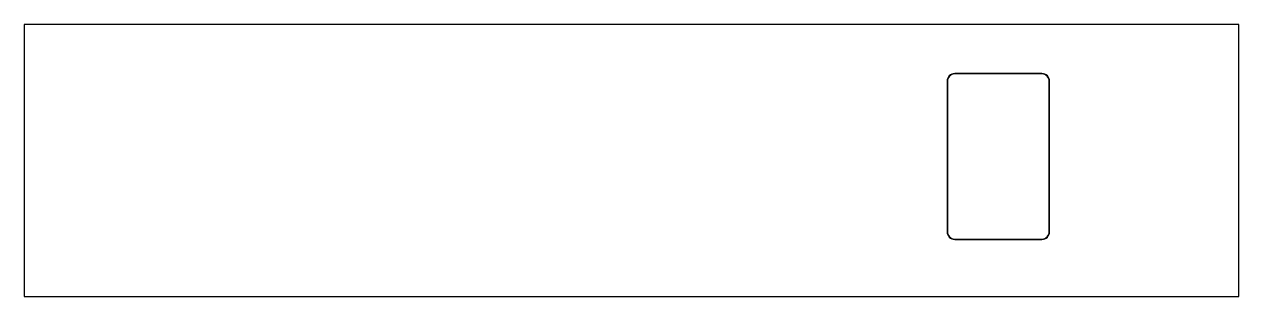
# Model space of a CAD drawing. Header units: millimetres. Extents: x -82 to 78, y 45 to 81.
import ezdxf

# ---------------------------------------------------------------- set-up
doc = ezdxf.new("R2010")
doc.units = ezdxf.units.MM
doc.layers.get('0').update_dxf_attribs({"linetype": 'CONTINUOUS'})

msp = doc.modelspace()

# ---------------------------------------------------------------- linework, layer by layer
msp.add_lwpolyline([(78, 81), (-82, 81), (-82, 45.2), (78, 45.2)], close=True)
for points in [[(53.08, 73.53, 0.414214), (52.08, 74.53), (40.58, 74.53, 0.414214), (39.58, 73.53), (39.58, 53.73, 0.414214), (40.58, 52.73), (52.08, 52.73, 0.414214), (53.08, 53.73)], [(40.58, 74.48, 0.414214), (39.63, 73.53), (39.63, 53.73, 0.414214), (40.58, 52.78), (52.08, 52.78, 0.414214), (53.03, 53.73), (53.03, 73.53, 0.414214), (52.08, 74.48)]]:
    msp.add_lwpolyline(points, format="xyb", close=True)

doc.saveas('drawing.dxf')
